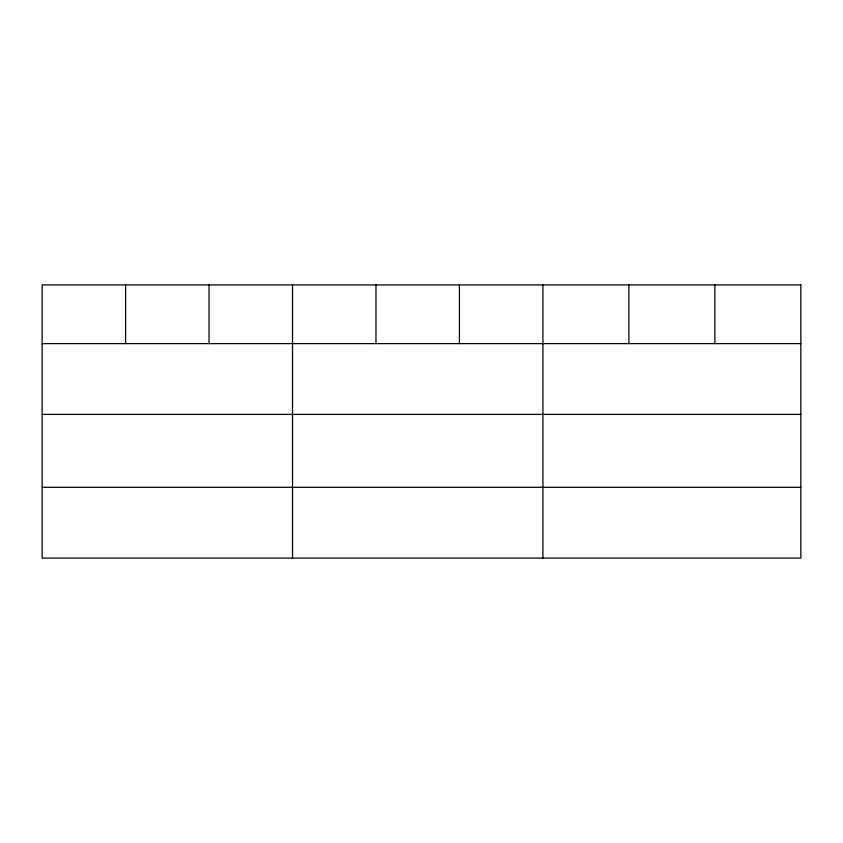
<?xml version="1.0" encoding="UTF-8"?>
<svg xmlns="http://www.w3.org/2000/svg" width="843" height="843" viewBox="0 0 843 843"><rect width="100%" height="100%" fill="white"/><g stroke="black" fill="none" stroke-linecap="round" stroke-linejoin="round"><path stroke-width="1.26" d="M42.15 343.617L800.85 343.617M42.15 414.398L800.85 414.398M42.15 487.317L800.85 487.317M714.864 284.913L714.864 343.617M628.878 284.913L628.878 343.617M542.892 284.913L542.892 558.087M459.435 284.913L459.435 343.617M375.978 284.913L375.978 343.617M292.521 284.913L292.521 558.087M209.064 284.913L209.064 343.617M125.607 284.913L125.607 343.617M800.85 284.913L42.15 284.913L42.15 558.087L800.85 558.087L800.85 284.913"/></g></svg>
